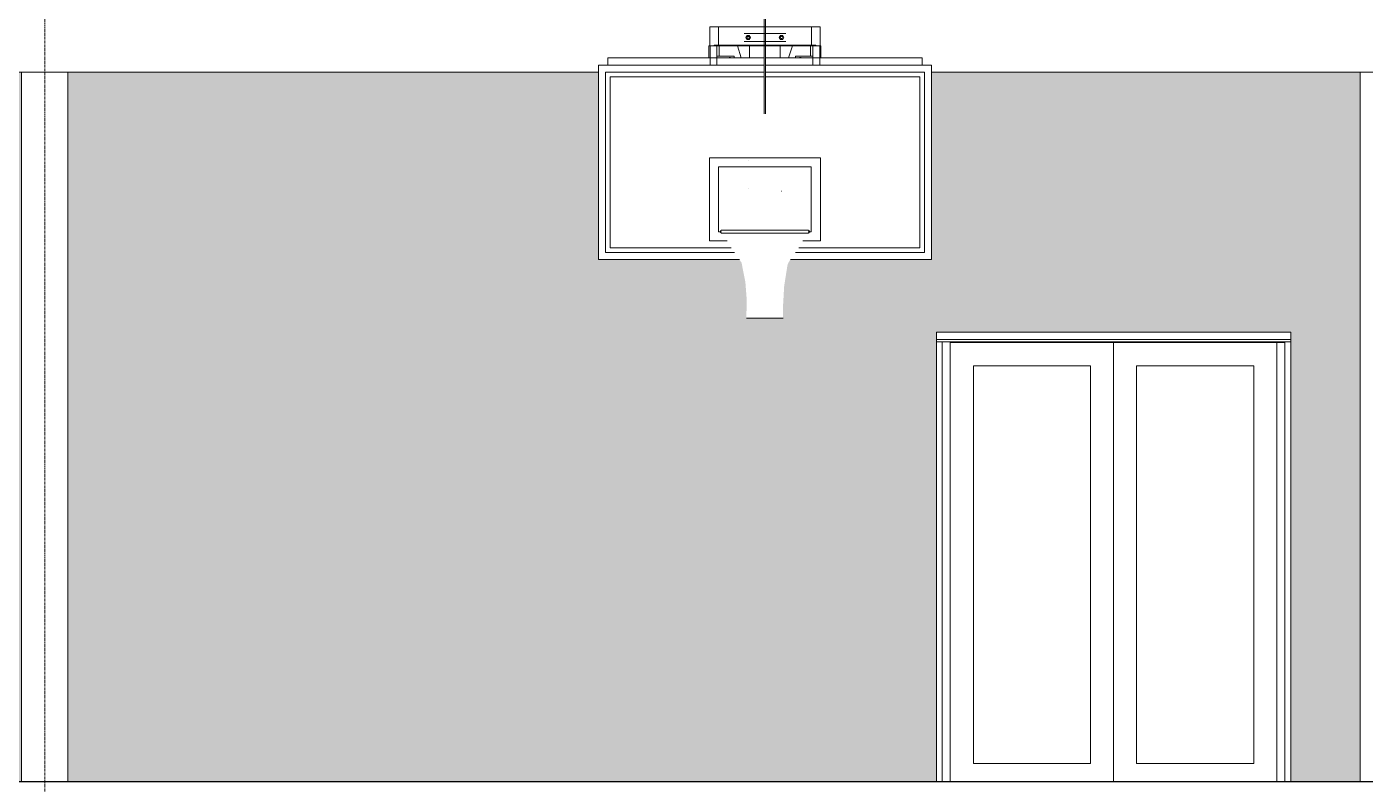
# Model space of a CAD drawing. Header units: inches. Extents: x 21408 to 98131, y -290 to 853.
# Drawn here: x 36423.1 to 36712.6, y 0.5 to 164.3 of the extents above; entities that cross this region are included whole.
import ezdxf

# ---------------------------------------------------------------- set-up
doc = ezdxf.new("R2010")
doc.units = ezdxf.units.IN
doc.header["$MEASUREMENT"] = 0
doc.linetypes.add('Grid Line 1_2_', pattern=[0.875, 0.5, -0.125, 0.125, -0.125])
for name, color, linetype, lineweight in [('A-DOOR', 31, 'Continuous', 9), ('A-FLOR', 192, 'Continuous', 9), ('A-GLAZ-CWMG', 51, 'Continuous', 9), ('A-WALL-PATT', 111, 'Continuous', 25), ('I-WALL', 2, 'Continuous', 9), ('M-HVAC-DUCT', 70, 'Continuous', 9), ('Q-SPCQ', 91, 'Continuous', 9), ('S-BEAM', 12, 'Continuous', 9), ('S-GRID', 1, 'Continuous', 9)]:
    doc.layers.add(name, color=color, linetype=linetype, lineweight=lineweight)
pattern_1 = [(45, (-87573.42, 98.42), (-19.00703, 19.00703), []), (45, (-87573.42, 127.22), (-19.00703, 19.00703), [])]

# ---------------------------------------------------------------- blocks, each defined once
blk = doc.blocks.new('Basketball_Backstop-Performance_Sports_Systems-3103-Ceiling_Hung - 27_-0_ to 27_-11 7_8_-706978-Building Section - East_West looking South')
at = {"layer": 'Q-SPCQ'}
for p, q in [((-24956.74, 208.89), (-24956.74, 145.46)), ((-24956.49, 145.46), (-24956.49, 208.89)), ((-24968.54, 164.31), (-24968.54, 160.19)), ((-24968.54, 164.31), (-24966.67, 164.31)), ((-24966.67, 160.31), (-24966.67, 164.31)), ((-24956.66, 164.31), (-24966.67, 164.31)), ((-24956.66, 162.87), (-24961.11, 162.87)), ((-24960.48, 162.44), (-24960.74, 162)), ((-24959.98, 162.44), (-24960.48, 162.44)), ((-24959.73, 162), (-24959.98, 162.44)), ((-24946.54, 164.31), (-24956.56, 164.31)), ((-24952.11, 162.87), (-24956.56, 162.87)), ((-24953.23, 162.44), (-24953.49, 162)), ((-24952.73, 162.44), (-24953.23, 162.44)), ((-24952.48, 162), (-24952.73, 162.44)), ((-24946.54, 164.31), (-24946.54, 160.31)), ((-24946.54, 164.31), (-24944.67, 164.31)), ((-24944.67, 160.19), (-24944.67, 164.31)), ((-24968.73, 160.19), (-24968.73, 157.56)), ((-24968.73, 160.19), (-24968.48, 160.19)), ((-24968.48, 160.19), (-24968.48, 156)), ((-24968.48, 160.19), (-24968.36, 160.19)), ((-24968.36, 160.19), (-24967.11, 160.19)), ((-24967.61, 160.19), (-24967.61, 160.31)), ((-24956.66, 160.31), (-24967.61, 160.31)), ((-24967.11, 160.19), (-24966.98, 160.19)), ((-24967, 160.19), (-24966.73, 160.19)), ((-24966.98, 156), (-24966.98, 160.19)), ((-24966.73, 160.19), (-24966.49, 160.19)), ((-24956.66, 160.19), (-24966.49, 160.19)), ((-24966.48, 157.94), (-24966.48, 160.19)), ((-24962.54, 160.19), (-24961.71, 157.56)), ((-24961.11, 161.12), (-24956.66, 161.12)), ((-24960.74, 162), (-24960.48, 161.56)), ((-24960.48, 161.56), (-24959.98, 161.56)), ((-24959.98, 161.56), (-24959.73, 162)), ((-24959.92, 160.19), (-24959.92, 157.56)), ((-24956.56, 161.12), (-24952.11, 161.12)), ((-24945.61, 160.31), (-24956.56, 160.31)), ((-24946.72, 160.19), (-24956.56, 160.19)), ((-24953.49, 162), (-24953.23, 161.56)), ((-24953.29, 157.56), (-24953.29, 160.19)), ((-24953.23, 161.56), (-24952.73, 161.56)), ((-24952.73, 161.56), (-24952.48, 162)), ((-24950.67, 160.19), (-24951.51, 157.56)), ((-24946.73, 160.19), (-24946.73, 157.94)), ((-24946.72, 160.19), (-24946.48, 160.19)), ((-24946.48, 160.19), (-24946.21, 160.19)), ((-24946.23, 160.19), (-24946.23, 156)), ((-24946.23, 160.19), (-24946.11, 160.19)), ((-24946.11, 160.19), (-24944.86, 160.19)), ((-24945.61, 160.31), (-24945.61, 160.19)), ((-24944.86, 160.19), (-24944.73, 160.19)), ((-24944.73, 160.19), (-24944.48, 160.19)), ((-24944.73, 156), (-24944.73, 160.19)), ((-24944.48, 157.56), (-24944.48, 160.19)), ((-24990.61, 156), (-24990.61, 157.56)), ((-24990.61, 157.56), (-24956.69, 157.56)), ((-24963.23, 157.94), (-24966.98, 157.94)), ((-24966.98, 157.94), (-24966.98, 157.56)), ((-24963.23, 157.56), (-24963.23, 157.94)), ((-24956.53, 157.56), (-24922.61, 157.56)), ((-24949.98, 157.94), (-24949.98, 157.56)), ((-24946.23, 157.94), (-24949.98, 157.94)), ((-24946.23, 157.56), (-24946.23, 157.94)), ((-24922.61, 157.56), (-24922.61, 156)), ((-24956.69, 156), (-24992.61, 156)), ((-24992.61, 156), (-24992.61, 114)), ((-24991.11, 115.5), (-24991.11, 154.5)), ((-24991.11, 154.5), (-24956.69, 154.5)), ((-24956.69, 154.5), (-24991.11, 154.5)), ((-24991.11, 154.5), (-24991.11, 115.5)), ((-24956.69, 153.5), (-24990.11, 153.5)), ((-24990.11, 153.5), (-24990.11, 116.5)), ((-24990.11, 116.5), (-24990.11, 153.5)), ((-24990.11, 153.5), (-24956.69, 153.5)), ((-24920.61, 156), (-24956.53, 156)), ((-24956.53, 154.5), (-24922.11, 154.5)), ((-24922.11, 154.5), (-24956.53, 154.5)), ((-24923.11, 153.5), (-24956.53, 153.5)), ((-24956.53, 153.5), (-24923.11, 153.5)), ((-24923.11, 116.5), (-24923.11, 153.5)), ((-24923.11, 153.5), (-24923.11, 116.5)), ((-24922.11, 154.5), (-24922.11, 115.5)), ((-24922.11, 115.5), (-24922.11, 154.5)), ((-24920.61, 114), (-24920.61, 156)), ((-24968.61, 118), (-24968.61, 136)), ((-24968.61, 136), (-24944.61, 136)), ((-24944.61, 136), (-24968.61, 136)), ((-24968.61, 136), (-24968.61, 118)), ((-24946.61, 134), (-24966.61, 134)), ((-24966.61, 134), (-24966.61, 120)), ((-24966.61, 120), (-24966.61, 134)), ((-24966.61, 134), (-24946.61, 134)), ((-24960.22, 135.44), (-24960.23, 135.44)), ((-24952.99, 135.94), (-24952.98, 135.94)), ((-24946.61, 120), (-24946.61, 134)), ((-24946.61, 134), (-24946.61, 120)), ((-24944.61, 136), (-24944.61, 118)), ((-24944.61, 118), (-24944.61, 136)), ((-24960.22, 129.25), (-24960.23, 129.25)), ((-24952.99, 128.75), (-24952.98, 128.75)), ((-24966.61, 120), (-24965.99, 120)), ((-24965.99, 120), (-24966.61, 120)), ((-24961.11, 120.31), (-24959.73, 120.31)), ((-24959.86, 120.31), (-24960.11, 120.31)), ((-24960.11, 120.3), (-24960.11, 120.31)), ((-24959.73, 120.31), (-24953.48, 120.31)), ((-24953.48, 120.31), (-24952.11, 120.31)), ((-24953.11, 120.31), (-24953.36, 120.31)), ((-24953.11, 120.31), (-24953.11, 120.3)), ((-24947.22, 120), (-24946.61, 120)), ((-24946.61, 120), (-24947.22, 120)), ((-24990.11, 116.5), (-24963.92, 116.5)), ((-24963.92, 116.5), (-24990.11, 116.5)), ((-24964.8, 118), (-24968.61, 118)), ((-24968.61, 118), (-24964.8, 118)), ((-24949.29, 116.5), (-24923.11, 116.5)), ((-24923.11, 116.5), (-24949.29, 116.5)), ((-24944.61, 118), (-24948.41, 118)), ((-24948.41, 118), (-24944.61, 118)), ((-24992.61, 114), (-24962.13, 114)), ((-24963.21, 115.5), (-24991.11, 115.5)), ((-24991.11, 115.5), (-24963.21, 115.5)), ((-24951.09, 114), (-24920.61, 114)), ((-24922.11, 115.5), (-24950, 115.5)), ((-24950, 115.5), (-24922.11, 115.5)), ((-24960.61, 101.31), (-24952.66, 101.31))]:
    blk.add_line(p, q, dxfattribs=at)
at = {"layer": 'Q-SPCQ', "flags": 128}
for points in [[(-24960.28, 162.24), (-24960.27, 162.25), (-24960.26, 162.25), (-24960.25, 162.25), (-24960.24, 162.25), (-24960.23, 162.25), (-24960.23, 162.25)], [(-24960.23, 162.25), (-24960.23, 162.25), (-24960.22, 162.25), (-24960.21, 162.25)], [(-24953, 162.25), (-24952.99, 162.25), (-24952.98, 162.25), (-24952.98, 162.25)], [(-24952.98, 162.25), (-24952.97, 162.25), (-24952.96, 162.25), (-24952.95, 162.25), (-24952.94, 162.25), (-24952.93, 162.25), (-24952.92, 162.24)], [(-24960.24, 161.75), (-24960.25, 161.75), (-24960.26, 161.75), (-24960.27, 161.75)], [(-24960.21, 161.75), (-24960.22, 161.75), (-24960.23, 161.75), (-24960.23, 161.75)], [(-24952.98, 161.75), (-24952.98, 161.75), (-24952.99, 161.75), (-24953.01, 161.75)], [(-24952.92, 161.76), (-24952.93, 161.76), (-24952.94, 161.75), (-24952.95, 161.75), (-24952.96, 161.75), (-24952.97, 161.75), (-24952.98, 161.75), (-24952.98, 161.75)], [(-24966.23, 120), (-24966.23, 120.01), (-24966.23, 120.02), (-24966.23, 120.04), (-24966.23, 120.05), (-24966.23, 120.06), (-24966.22, 120.07), (-24966.22, 120.09), (-24966.22, 120.1), (-24966.21, 120.11), (-24966.21, 120.12), (-24966.2, 120.13), (-24966.2, 120.14), (-24966.19, 120.16), (-24966.18, 120.17), (-24966.18, 120.18), (-24966.17, 120.19), (-24966.16, 120.2), (-24966.15, 120.21), (-24966.15, 120.22), (-24966.14, 120.22), (-24966.13, 120.23), (-24966.12, 120.24), (-24966.11, 120.25), (-24966.1, 120.26), (-24966.09, 120.26), (-24966.08, 120.27), (-24966.07, 120.28), (-24966.06, 120.28), (-24966.04, 120.29), (-24966.03, 120.29), (-24966.02, 120.3), (-24966.01, 120.3), (-24966, 120.3), (-24965.98, 120.31), (-24965.97, 120.31), (-24965.96, 120.31), (-24965.95, 120.31), (-24965.93, 120.31), (-24965.92, 120.31), (-24965.92, 120.31)], [(-24965.92, 119.69), (-24965.93, 119.69), (-24965.94, 119.69), (-24965.96, 119.69), (-24965.97, 119.69), (-24965.98, 119.69), (-24965.99, 119.7), (-24966.01, 119.7), (-24966.02, 119.7), (-24966.03, 119.71), (-24966.04, 119.71), (-24966.05, 119.72), (-24966.06, 119.72), (-24966.07, 119.73), (-24966.09, 119.74), (-24966.1, 119.74), (-24966.11, 119.75), (-24966.12, 119.76), (-24966.13, 119.77), (-24966.13, 119.77), (-24966.14, 119.78), (-24966.15, 119.79), (-24966.16, 119.8), (-24966.17, 119.81), (-24966.18, 119.82), (-24966.18, 119.83), (-24966.19, 119.84), (-24966.19, 119.85), (-24966.2, 119.86), (-24966.21, 119.88), (-24966.21, 119.89), (-24966.21, 119.9), (-24966.22, 119.91), (-24966.22, 119.92), (-24966.22, 119.93), (-24966.23, 119.95), (-24966.23, 119.96), (-24966.23, 119.97), (-24966.23, 119.98), (-24966.23, 120), (-24966.23, 120)], [(-24947.29, 120.31), (-24947.3, 120.31), (-24947.32, 120.31), (-24947.36, 120.31), (-24947.41, 120.31), (-24947.48, 120.31), (-24947.56, 120.31), (-24947.66, 120.31), (-24947.77, 120.31), (-24947.89, 120.31), (-24948.03, 120.31), (-24948.18, 120.31), (-24948.35, 120.31), (-24948.52, 120.31), (-24948.72, 120.31), (-24948.92, 120.31), (-24949.14, 120.31), (-24949.37, 120.31), (-24949.61, 120.31), (-24949.86, 120.31), (-24950.12, 120.31), (-24950.39, 120.31), (-24950.67, 120.31), (-24950.96, 120.31), (-24951.27, 120.31), (-24951.57, 120.31), (-24951.89, 120.31), (-24952.22, 120.31), (-24952.55, 120.31), (-24952.89, 120.31), (-24953.23, 120.31), (-24953.58, 120.31), (-24953.94, 120.31), (-24954.3, 120.31), (-24954.66, 120.31), (-24955.02, 120.31), (-24955.39, 120.31), (-24955.76, 120.31), (-24956.13, 120.31), (-24956.51, 120.31), (-24956.88, 120.31), (-24957.25, 120.31), (-24957.62, 120.31), (-24957.99, 120.31), (-24958.36, 120.31), (-24958.72, 120.31), (-24959.08, 120.31), (-24959.44, 120.31), (-24959.79, 120.31), (-24960.14, 120.31), (-24960.48, 120.31), (-24960.82, 120.31), (-24961.15, 120.31), (-24961.47, 120.31), (-24961.78, 120.31), (-24962.09, 120.31), (-24962.38, 120.31), (-24962.67, 120.31), (-24962.95, 120.31), (-24963.22, 120.31), (-24963.47, 120.31), (-24963.72, 120.31), (-24963.95, 120.31), (-24964.18, 120.31), (-24964.39, 120.31), (-24964.59, 120.31), (-24964.77, 120.31), (-24964.94, 120.31), (-24965.1, 120.31), (-24965.25, 120.31), (-24965.38, 120.31), (-24965.5, 120.31), (-24965.6, 120.31), (-24965.69, 120.31), (-24965.77, 120.31), (-24965.83, 120.31), (-24965.87, 120.31), (-24965.9, 120.31), (-24965.92, 120.31), (-24965.92, 120.31)], [(-24965.92, 120.31), (-24965.91, 120.31), (-24965.89, 120.31), (-24965.85, 120.31), (-24965.8, 120.31), (-24965.73, 120.31), (-24965.65, 120.31), (-24965.56, 120.31), (-24965.45, 120.31), (-24965.32, 120.31), (-24965.18, 120.31), (-24965.03, 120.31), (-24964.87, 120.31), (-24964.69, 120.31), (-24964.5, 120.31), (-24964.29, 120.31), (-24964.08, 120.31), (-24963.85, 120.31), (-24963.61, 120.31), (-24963.36, 120.31), (-24963.09, 120.31), (-24962.82, 120.31), (-24962.54, 120.31), (-24962.25, 120.31), (-24961.95, 120.31), (-24961.64, 120.31), (-24961.32, 120.31), (-24961, 120.31), (-24960.66, 120.31), (-24960.33, 120.31), (-24959.98, 120.31), (-24959.63, 120.31), (-24959.28, 120.31), (-24958.92, 120.31), (-24958.56, 120.31), (-24958.19, 120.31), (-24957.82, 120.31), (-24957.45, 120.31), (-24957.08, 120.31), (-24956.71, 120.31), (-24956.33, 120.31), (-24955.96, 120.31), (-24955.59, 120.31), (-24955.22, 120.31), (-24954.86, 120.31), (-24954.49, 120.31), (-24954.13, 120.31), (-24953.77, 120.31), (-24953.42, 120.31), (-24953.07, 120.31), (-24952.73, 120.31), (-24952.4, 120.31), (-24952.07, 120.31), (-24951.75, 120.31), (-24951.43, 120.31), (-24951.13, 120.31), (-24950.83, 120.31), (-24950.54, 120.31), (-24950.26, 120.31), (-24950, 120.31), (-24949.74, 120.31), (-24949.49, 120.31), (-24949.26, 120.31), (-24949.04, 120.31), (-24948.83, 120.31), (-24948.63, 120.31), (-24948.44, 120.31), (-24948.27, 120.31), (-24948.11, 120.31), (-24947.96, 120.31), (-24947.83, 120.31), (-24947.71, 120.31), (-24947.61, 120.31), (-24947.52, 120.31), (-24947.45, 120.31), (-24947.39, 120.31), (-24947.34, 120.31), (-24947.31, 120.31), (-24947.3, 120.31), (-24947.29, 120.31)], [(-24965.92, 119.69), (-24965.91, 119.69), (-24965.89, 119.69), (-24965.85, 119.69), (-24965.8, 119.69), (-24965.73, 119.69), (-24965.65, 119.69), (-24965.56, 119.69), (-24965.45, 119.69), (-24965.32, 119.69), (-24965.18, 119.69), (-24965.03, 119.69), (-24964.87, 119.69), (-24964.69, 119.69), (-24964.5, 119.69), (-24964.29, 119.69), (-24964.08, 119.69), (-24963.85, 119.69), (-24963.61, 119.69), (-24963.36, 119.69), (-24963.09, 119.69), (-24962.82, 119.69), (-24962.54, 119.69), (-24962.25, 119.69), (-24961.95, 119.69), (-24961.64, 119.69), (-24961.32, 119.69), (-24961, 119.69), (-24960.66, 119.69), (-24960.33, 119.69), (-24959.98, 119.69), (-24959.63, 119.69), (-24959.28, 119.69), (-24958.92, 119.69), (-24958.56, 119.69), (-24958.19, 119.69), (-24957.82, 119.69), (-24957.45, 119.69), (-24957.08, 119.69), (-24956.71, 119.69), (-24956.33, 119.69), (-24955.96, 119.69), (-24955.59, 119.69), (-24955.22, 119.69), (-24954.86, 119.69), (-24954.49, 119.69), (-24954.13, 119.69), (-24953.77, 119.69), (-24953.42, 119.69), (-24953.07, 119.69), (-24952.73, 119.69), (-24952.4, 119.69), (-24952.07, 119.69), (-24951.75, 119.69), (-24951.43, 119.69), (-24951.13, 119.69), (-24950.83, 119.69), (-24950.54, 119.69), (-24950.26, 119.69), (-24950, 119.69), (-24949.74, 119.69), (-24949.49, 119.69), (-24949.26, 119.69), (-24949.04, 119.69), (-24948.83, 119.69), (-24948.63, 119.69), (-24948.44, 119.69), (-24948.27, 119.69), (-24948.11, 119.69), (-24947.96, 119.69), (-24947.83, 119.69), (-24947.71, 119.69), (-24947.61, 119.69), (-24947.52, 119.69), (-24947.45, 119.69), (-24947.39, 119.69), (-24947.34, 119.69), (-24947.31, 119.69), (-24947.3, 119.69), (-24947.29, 119.69)], [(-24965.69, 119.69), (-24965.77, 119.69), (-24965.83, 119.69), (-24965.87, 119.69), (-24965.9, 119.69), (-24965.92, 119.69), (-24965.92, 119.69)], [(-24947.29, 119.69), (-24947.3, 119.69), (-24947.32, 119.69), (-24947.36, 119.69), (-24947.41, 119.69), (-24947.48, 119.69), (-24947.56, 119.69)], [(-24947.29, 120.31), (-24947.28, 120.31), (-24947.27, 120.31), (-24947.26, 120.31), (-24947.24, 120.31), (-24947.23, 120.31), (-24947.22, 120.3), (-24947.21, 120.3), (-24947.2, 120.3), (-24947.18, 120.29), (-24947.17, 120.29), (-24947.16, 120.28), (-24947.15, 120.28), (-24947.14, 120.27), (-24947.13, 120.26), (-24947.12, 120.26), (-24947.11, 120.25), (-24947.1, 120.24), (-24947.09, 120.23), (-24947.08, 120.23), (-24947.07, 120.22), (-24947.06, 120.21), (-24947.05, 120.2), (-24947.05, 120.19), (-24947.04, 120.18), (-24947.03, 120.17), (-24947.02, 120.16), (-24947.02, 120.15), (-24947.01, 120.14), (-24947.01, 120.12), (-24947, 120.11), (-24947, 120.1), (-24946.99, 120.09), (-24946.99, 120.08), (-24946.99, 120.07), (-24946.99, 120.05), (-24946.98, 120.04), (-24946.98, 120.03), (-24946.98, 120.02), (-24946.98, 120), (-24946.98, 120)], [(-24946.98, 120), (-24946.98, 119.99), (-24946.98, 119.98), (-24946.98, 119.96), (-24946.99, 119.95), (-24946.99, 119.94), (-24946.99, 119.93), (-24946.99, 119.91), (-24947, 119.9), (-24947, 119.89), (-24947.01, 119.88), (-24947.01, 119.87), (-24947.02, 119.86), (-24947.02, 119.84), (-24947.03, 119.83), (-24947.04, 119.82), (-24947.04, 119.81), (-24947.05, 119.8), (-24947.06, 119.79), (-24947.07, 119.78), (-24947.08, 119.78), (-24947.09, 119.77), (-24947.09, 119.76), (-24947.1, 119.75), (-24947.11, 119.74), (-24947.13, 119.74), (-24947.14, 119.73), (-24947.15, 119.72), (-24947.16, 119.72), (-24947.17, 119.71), (-24947.18, 119.71), (-24947.19, 119.7), (-24947.2, 119.7), (-24947.22, 119.7), (-24947.23, 119.69), (-24947.24, 119.69), (-24947.25, 119.69), (-24947.27, 119.69), (-24947.28, 119.69), (-24947.29, 119.69), (-24947.29, 119.69)]]:
    blk.add_lwpolyline(points, dxfattribs=at)
at = {"layer": 'Q-SPCQ'}
for centre, radius, start, end in [((-24960.23, 162), 0.25, 0, 180), ((-24960.23, 162), 0.25, 120, 165), ((-24960.23, 162), 0.25, 90, 105), ((-24960.23, 162), 0.25, 0, 90), ((-24952.98, 162), 0.25, 0, 180), ((-24952.98, 162), 0.25, 150, 210), ((-24952.98, 162), 0.25, 90, 135), ((-24952.98, 162), 0.25, 60, 90), ((-24952.98, 162), 0.25, 315, 30), ((-24960.23, 162), 0.25, 180, 0), ((-24952.98, 162), 0.25, 180, 0), ((-24952.98, 162), 0.25, 240, 270), ((-24952.98, 162), 0.25, 270, 300), ((-24964.26, 157.47), 0.219, 30, 150), ((-24948.95, 157.47), 0.219, 30, 150)]:
    blk.add_arc(centre, radius, start, end, dxfattribs=at)
blk = doc.blocks.new('Girt_C - 10_D-1260059-Building Section - East_West looking South')
at = {"layer": 'S-BEAM'}
for p, q in [((-24919.52, 96.68), (-24842.89, 96.68)), ((-24919.52, 96.2), (-24842.89, 96.2))]:
    blk.add_line(p, q, dxfattribs=at)
blk = doc.blocks.new('columns and girder2 - one-V231-Building Section - East_West looking South')
at = {"layer": 'S-BEAM'}
h = blk.add_hatch(dxfattribs=at)
h.set_pattern_fill('FP_52', color=256, style=0, pattern_type=2)
h.set_pattern_definition(pattern_1)
h.paths.add_polyline_path([(-25117.39, 304.78), (-25107.39, 304.78), (-25107.39, 306.3), (-25117.39, 306.3)], flags=0)
h.paths.add_polyline_path([(-25107.39, 339.12), (-25107.39, 340.62), (-25117.39, 340.62), (-25117.39, 339.12)], flags=0)
h = blk.add_hatch(dxfattribs=at)
h.set_pattern_fill('FP_52', color=256, style=0, pattern_type=2)
h.set_pattern_definition(pattern_1)
h.paths.add_polyline_path([(-25113.02, 306.3), (-25111.77, 306.3), (-25111.77, 339.12), (-25113.02, 339.12), (-25113.02, 310.79)], flags=0)
at = {"layer": 'S-BEAM', "lineweight": 15}
for p, q in [((-25107.39, 340.62), (-25117.39, 340.62)), ((-25117.39, 340.62), (-25117.39, 339.12)), ((-25117.39, 339.12), (-25107.39, 339.12)), ((-25111.77, 339.12), (-25113.02, 339.12)), ((-25113.02, 339.12), (-25113.02, 306.3)), ((-25111.77, 306.3), (-25111.77, 339.12)), ((-25107.39, 339.12), (-25107.39, 340.62)), ((-25107.39, 306.3), (-25117.39, 306.3)), ((-25117.39, 306.3), (-25117.39, 304.78)), ((-25117.39, 304.78), (-25107.39, 304.78)), ((-25113.02, 306.3), (-25111.77, 306.3)), ((-25107.39, 304.78), (-25107.39, 306.3))]:
    blk.add_line(p, q, dxfattribs=at)
at = {"layer": 'S-BEAM'}
for p, q in [((-25117.39, 336.72), (-25117.39, 339.12)), ((-25107.39, 339.12), (-25107.39, 336.72)), ((-25118.39, 292.37), (-25118.39, 337.89)), ((-25106.39, 337.89), (-25106.39, 292.37)), ((-25117.39, 294.85), (-25117.39, 304.78)), ((-25107.39, 304.78), (-25107.39, 294.85)), ((-25117.39, 294.85), (-25107.39, 294.85)), ((-25118.39, 292.37), (-25106.39, 292.37)), ((-25117.39, 186.5), (-25117.39, 292.37)), ((-25107.39, 292.37), (-25107.39, 186.5)), ((-25117.39, 1), (-25117.39, 154.5)), ((-25107.39, 154.5), (-25107.39, 1))]:
    blk.add_line(p, q, dxfattribs=at)
blk = doc.blocks.new('columns and girder2 - one-V232-Building Section - East_West looking South')
at = {"layer": 'S-BEAM'}
h = blk.add_hatch(dxfattribs=at)
h.set_pattern_fill('FP_52', color=256, style=0, pattern_type=2)
h.set_pattern_definition(pattern_1)
h.paths.add_polyline_path([(-24823.52, 306.3), (-24822.27, 306.3), (-24822.27, 339.12), (-24823.52, 339.12), (-24823.52, 310.79)], flags=0)
at = {"layer": 'S-BEAM', "lineweight": 15}
for p, q in [((-24817.89, 340.62), (-24827.89, 340.62)), ((-24827.89, 340.62), (-24827.89, 339.12)), ((-24827.89, 339.12), (-24817.89, 339.12)), ((-24822.27, 339.12), (-24823.52, 339.12)), ((-24823.52, 339.12), (-24823.52, 306.3)), ((-24822.27, 306.3), (-24822.27, 339.12)), ((-24817.89, 339.12), (-24817.89, 340.62)), ((-24817.89, 306.3), (-24827.89, 306.3)), ((-24827.89, 306.3), (-24827.89, 304.78)), ((-24827.89, 304.78), (-24817.89, 304.78)), ((-24823.52, 306.3), (-24822.27, 306.3)), ((-24817.89, 304.78), (-24817.89, 306.3))]:
    blk.add_line(p, q, dxfattribs=at)
at = {"layer": 'S-BEAM'}
for p, q in [((-24827.89, 336.72), (-24827.89, 339.12)), ((-24817.89, 339.12), (-24817.89, 336.72)), ((-24828.89, 292.37), (-24828.89, 337.89)), ((-24816.89, 337.89), (-24816.89, 292.37)), ((-24827.89, 294.85), (-24827.89, 304.78)), ((-24817.89, 304.78), (-24817.89, 294.85)), ((-24827.89, 294.85), (-24817.89, 294.85)), ((-24828.89, 292.37), (-24816.89, 292.37)), ((-24827.89, 186.5), (-24827.89, 292.37)), ((-24817.89, 292.37), (-24817.89, 186.5)), ((-24827.89, 1), (-24827.89, 154.5)), ((-24817.89, 154.5), (-24817.89, 1))]:
    blk.add_line(p, q, dxfattribs=at)
blk = doc.blocks.new('Door_Single_Storefront - one-1371410-Building Section - East_West looking South')
at = {"layer": 'A-DOOR'}
for p, q in [((-24845.89, 96), (-24881.2, 96)), ((-24881.2, 96), (-24881.2, 1)), ((-24876.2, 5), (-24876.2, 91)), ((-24876.2, 91), (-24850.89, 91)), ((-24850.89, 91), (-24850.89, 5)), ((-24850.89, 5), (-24876.2, 5))]:
    blk.add_line(p, q, dxfattribs=at)
blk = doc.blocks.new('Rectangular Mullion - Interior 1_75_ x 4_5_-1318268-Building Section - East_West looking South')
at = {"layer": 'A-GLAZ-CWMG'}
for p, q in [((-24918.27, 96.2), (-24918.27, 1)), ((-24916.52, 96.2), (-24916.52, 1))]:
    blk.add_line(p, q, dxfattribs=at)
blk = doc.blocks.new('Rectangular Mullion - Interior 1_75_ x 4_5_-1318283-Building Section - East_West looking South')
at = {"layer": 'A-GLAZ-CWMG'}
for p, q in [((-24845.89, 96), (-24844.14, 96)), ((-24845.89, 1), (-24845.89, 96)), ((-24844.14, 1), (-24844.14, 96))]:
    blk.add_line(p, q, dxfattribs=at)
blk = doc.blocks.new('Door_Single_Storefront - one-1371411-Building Section - East_West looking South')
at = {"layer": 'A-DOOR'}
for p, q in [((-24881.2, 96), (-24916.52, 96)), ((-24881.2, 1), (-24881.2, 96)), ((-24911.52, 5), (-24911.52, 91)), ((-24911.52, 91), (-24886.2, 91)), ((-24886.2, 91), (-24886.2, 5)), ((-24886.2, 5), (-24911.52, 5))]:
    blk.add_line(p, q, dxfattribs=at)

msp = doc.modelspace()

# ---------------------------------------------------------------- hatches: boundary and pattern name
at = {"layer": 'A-WALL-PATT', "lineweight": 9}
h = msp.add_hatch(dxfattribs=at)
h.set_pattern_fill('FP_44', color=256, style=0, pattern_type=2)
h.set_pattern_definition([(90, (-86458.87, -1108), (-193, -193), [48, -145]), (180, (-86458.87, -1108), (-2e-14, -193), [96.25, -96.75]), (270, (-86555.12, -1060), (-193, -193), [48, -145]), (180, (-86458.87, -1060), (-2e-14, -193), [96.25, -96.75]), (270, (-86555.37, -1060), (-193, -193), [48, -145]), (180, (-86555.37, -1060), (-2e-14, -193), [96.25, -96.75]), (90, (-86651.62, -1108), (-193, -193), [48, -145]), (180, (-86555.37, -1108), (-2e-14, -193), [96.25, -96.75]), (90, (-86506.87, -1059.75), (-193, -193), [48, -145]), (180, (-86458.62, -1059.75), (-2e-14, -193), [48.25, -144.75]), (180, (-86458.62, -1011.75), (-2e-14, -193), [48.25, -144.75]), (90, (-86603.37, -1059.75), (-193, -193), [48, -145]), (180, (-86507.12, -1059.75), (-2e-14, -193), [96.25, -96.75]), (270, (-86507.12, -1011.75), (-193, -193), [48, -145]), (180, (-86507.12, -1011.75), (-2e-14, -193), [96.25, -96.75]), (180, (-86603.62, -1059.75), (-2e-14, -193), [48, -145]), (270, (-86603.62, -1011.75), (-193, -193), [48, -145]), (180, (-86603.62, -1011.75), (-2e-14, -193), [48, -145]), (90, (-86458.87, -1011.5), (-193, -193), [48, -145]), (180, (-86458.87, -1011.5), (-2e-14, -193), [96.25, -96.75]), (270, (-86555.12, -963.5), (-193, -193), [48, -145]), (180, (-86458.87, -963.5), (-2e-14, -193), [96.25, -96.75]), (270, (-86555.37, -963.5), (-193, -193), [48, -145]), (180, (-86555.37, -963.5), (-2e-14, -193), [96.25, -96.75]), (270, (-86651.62, -963.5), (-193, -193), [48, -145]), (180, (-86555.37, -1011.5), (-2e-14, -193), [96.25, -96.75]), (90, (-86506.87, -963.25), (-193, -193), [48, -145]), (180, (-86458.62, -963.25), (-2e-14, -193), [48.25, -144.75]), (180, (-86458.62, -915.25), (-2e-14, -193), [48.25, -144.75]), (90, (-86603.37, -963.25), (-193, -193), [48, -145]), (180, (-86507.12, -963.25), (-2e-14, -193), [96.25, -96.75]), (270, (-86507.12, -915.25), (-193, -193), [48, -145]), (180, (-86507.12, -915.25), (-2e-14, -193), [96.25, -96.75]), (180, (-86603.62, -963.25), (-2e-14, -193), [48, -145]), (270, (-86603.62, -915.25), (-193, -193), [48, -145]), (180, (-86603.62, -915.25), (-2e-14, -193), [48, -145])])
h.paths.add_polyline_path([(36873.9, 1), (36909.34, 1), (36909.34, 98.25), (36914.71, 98.27), (36862.88, 154.5), (36859.54, 154.5), (36721.46, 4.69), (36721.46, 1), (36873.3, 1)], flags=0)
h.paths.add_polyline_path([(36421.96, 1), (36421.96, 154.5), (36142.46, 154.5), (36142.46, 1), (36378.59, 1), (36378.59, 98.25), (36420.59, 98.25), (36420.59, 1)], flags=0)
h.paths.add_polyline_path([(36057.09, 1), (36132.46, 1), (36132.46, 154.5), (35953.18, 154.5), (35953.18, 114), (35922.65, 113.93), (35922.14, 113.35), (35922.09, 113.28), (35921.25, 107.11), (35921.12, 104.39), (35921.1, 101.31), (35913.18, 101.31), (35913.21, 105.72), (35912.95, 109.05), (35912.11, 113.43), (35911.94, 113.58), (35911.62, 114), (35881.18, 114), (35881.18, 154.5), (35852.96, 154.5), (35852.96, 1), (35976.59, 1), (35976.59, 98.25), (36057.09, 98.25), (36057.09, 37.37)], flags=0)
h.paths.add_polyline_path([(35834.72, 1), (35842.96, 1), (35842.96, 154.5), (35805.07, 154.5), (35802.13, 154.2), (35799.66, 153.52), (35797.52, 152.58), (35795.53, 151.33), (35793.08, 149.13), (35790.44, 146.5), (35799.84, 146.5), (35799.84, 1), (35801.64, 1)], flags=0)
h.paths.add_polyline_path([(36711.46, 1), (36711.46, 154.5), (36618.75, 154.5), (36618.75, 114), (36588.22, 113.93), (36587.73, 113.11), (36587.58, 112.5), (36586.91, 108.24), (36586.69, 104.39), (36586.67, 101.31), (36578.75, 101.31), (36578.78, 105.72), (36578.52, 109.05), (36577.69, 113.3), (36577.17, 114), (36546.75, 114.02), (36546.75, 154.5), (36431.96, 154.5), (36431.96, 1), (36619.84, 1), (36619.84, 98.25), (36696.46, 98.25), (36696.46, 1)], flags=0)
h.paths.add_polyline_path([(36721.46, 6.16), (36858.18, 154.5), (36721.46, 154.5), (36721.46, 6.18)], flags=0)
h.paths.add_polyline_path([(37956.56, 98.25), (37964.34, 98.25), (38016.18, 154.5), (37879.46, 154.5), (37879.46, 98.25), (37947.79, 98.25)], flags=0)
h.paths.add_polyline_path([(37589.96, 98.25), (37869.46, 98.25), (37869.46, 154.5), (37589.96, 154.5), (37589.96, 115.49)], flags=0)
h.paths.add_polyline_path([(37974.11, 98.25), (38072.71, 98.27), (38020.88, 154.5), (38017.54, 154.5), (37965.7, 98.25), (37973.01, 98.25)], flags=0)
h.paths.add_polyline_path([(37579.96, 98.25), (37579.96, 154.5), (37300.46, 154.5), (37300.46, 98.25), (37561.77, 98.25)], flags=0)
h.paths.add_polyline_path([(38719.83, 98.25), (38739.96, 98.25), (38739.96, 176), (38726.5, 175.97), (38727.22, 173.28), (38727.35, 172.26), (38727.46, 169.2), (38727.38, 125.21), (38727.22, 123.6), (38726.48, 120.86), (38725.32, 118.38), (38723.72, 116.1), (38721.63, 114.04), (38719.46, 112.52), (38716.48, 111.22), (38714.03, 110.6), (38711.06, 110.41), (38708.28, 110.73), (38705.99, 111.34), (38703.46, 112.52), (38701.18, 114.12), (38699.21, 116.1), (38697.61, 118.38), (38696.32, 121.32), (38695.64, 124.07), (38695.54, 125.25), (38695.46, 128.18), (38695.46, 170.5), (38695.71, 173.28), (38696.41, 176), (38633.36, 175.97), (38633.36, 154.5), (38458.46, 154.5), (38458.46, 98.25), (38702.29, 98.25)], flags=0)
h.paths.add_polyline_path([(36916.08, 98.25), (37000.96, 98.25), (37000.96, 154.5), (36864.24, 154.5), (36916.06, 98.27)], flags=0)
h.paths.add_polyline_path([(38123.26, 98.25), (38158.96, 98.25), (38158.96, 154.5), (38022.24, 154.5), (38074.08, 98.25), (38088.16, 98.25)], flags=0)
h.paths.add_polyline_path([(37010.96, 98.25), (37290.46, 98.25), (37290.46, 154.5), (37010.96, 154.5), (37010.96, 102.54)], flags=0)
h.paths.add_polyline_path([(38448.46, 98.25), (38448.46, 154.5), (38168.96, 154.5), (38168.96, 98.25), (38404, 98.25)], flags=0)
h.paths.add_polyline_path([(38666.59, 116.82), (38626.59, 116.82), (38626.59, 134.82), (38666.59, 134.82)], flags=0)
h.paths.add_polyline_path([(38747.96, 146.25), (38747.96, 146.25), (38747.96, 149.67)], flags=0)
h.paths.add_polyline_path([(35517.62, 146.5), (35553.46, 146.5), (35553.46, 176), (35275.96, 176), (35275.96, 146.5), (35508.85, 146.5)], flags=0)
h.paths.add_polyline_path([(35563.46, 146.5), (35564.81, 146.5), (35564.81, 170.5), (35565.05, 173.28), (35565.76, 176), (35563.46, 175.97), (35563.46, 149.67)], flags=0)
h.paths.add_polyline_path([(35596.81, 146.5), (35745.19, 146.5), (35772.04, 173.27), (35775.15, 176), (35595.84, 175.97), (35596.58, 173.19), (35596.7, 172.26), (35596.81, 169.7), (35596.81, 149.67)], flags=0)
h.paths.add_polyline_path([(35264.72, 146.5), (35265.85, 146.5), (35265.85, 148.14), (35265.32, 148.59), (35265.39, 148.67), (35265.96, 148.14), (35265.96, 146.5), (35267.85, 146.5), (35267.79, 148.06), (35267.32, 148.46), (35267.39, 148.54), (35267.96, 148.06), (35267.96, 176), (35264.72, 176), (35264.72, 148.14)], flags=0)

# ---------------------------------------------------------------- linework, layer by layer
at = {"layer": 'A-FLOR', "lineweight": 25}
msp.add_line((36935.96, 1), (35558.46, 1), dxfattribs=at)
at = {"layer": 'I-WALL'}
for p, q in [((36619.84, 1), (36619.84, 98.25)), ((36619.84, 98.25), (36696.46, 98.25)), ((36696.46, 98.25), (36696.46, 1))]:
    msp.add_line(p, q, dxfattribs=at)
at = {"layer": 'M-HVAC-DUCT'}
for p, q in [((35953.18, 154.5), (36546.75, 154.5)), ((36618.75, 154.5), (38633.36, 154.5))]:
    msp.add_line(p, q, dxfattribs=at)
at = {"layer": 'S-GRID', "linetype": 'Grid Line 1_2_'}
msp.add_line((36426.96, -273.16), (36426.96, 671.89), dxfattribs=at)
msp.add_line((36426.96, -273.16), (36426.96, 671.89), dxfattribs=at)

# ---------------------------------------------------------------- block references
at = {"layer": 'A-DOOR'}
for name in ['Door_Single_Storefront - one-1371411-Building Section - East_West looking South', 'Door_Single_Storefront - one-1371410-Building Section - East_West looking South']:
    msp.add_blockref(name, (61539.35, 0), dxfattribs=at)
at = {"layer": 'A-GLAZ-CWMG'}
for name in ['Rectangular Mullion - Interior 1_75_ x 4_5_-1318268-Building Section - East_West looking South', 'Rectangular Mullion - Interior 1_75_ x 4_5_-1318283-Building Section - East_West looking South']:
    msp.add_blockref(name, (61539.35, 0), dxfattribs=at)
at = {"layer": 'Q-SPCQ'}
msp.add_blockref('Basketball_Backstop-Performance_Sports_Systems-3103-Ceiling_Hung - 27_-0_ to 27_-11 7_8_-706978-Building Section - East_West looking South', (61539.35, 0), dxfattribs=at)
at = {"layer": 'S-BEAM'}
for name in ['columns and girder2 - one-V231-Building Section - East_West looking South', 'columns and girder2 - one-V232-Building Section - East_West looking South', 'Girt_C - 10_D-1260059-Building Section - East_West looking South']:
    msp.add_blockref(name, (61539.35, 0), dxfattribs=at)

doc.saveas('drawing.dxf')
